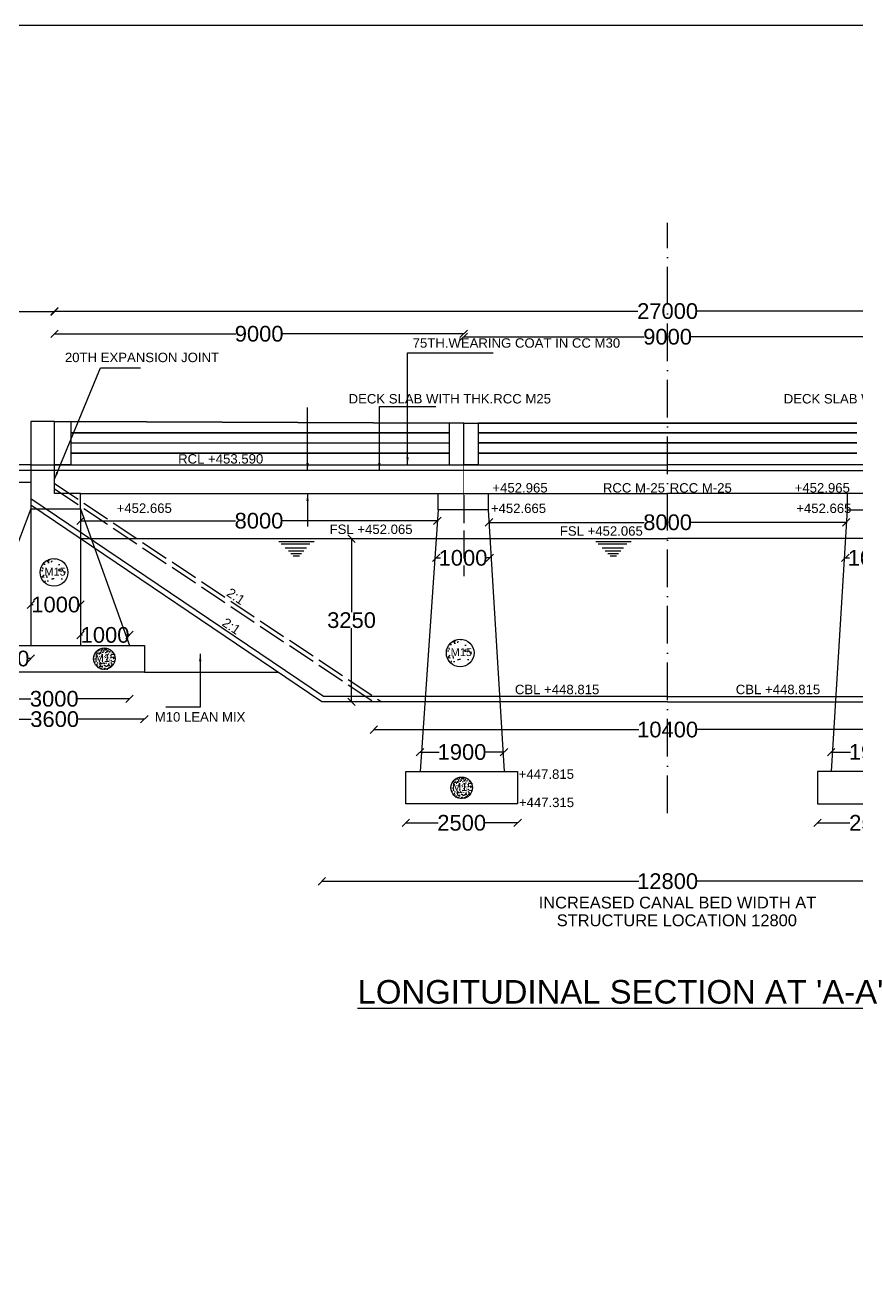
# Model space of a CAD drawing. Header units: millimetres. Extents: x 5124 to 3127140, y 2311 to 45962234.
# Drawn here: x 3088787 to 3099393, y 45946295 to 45962234 of the extents above; entities that cross this region are included whole.
import ezdxf

# ---------------------------------------------------------------- set-up
doc = ezdxf.new("R2010")
doc.units = ezdxf.units.MM
doc.header["$MEASUREMENT"] = 0
doc.linetypes.add('ACAD_ISO02W100', pattern=[15, 12, -3])
doc.linetypes.add('ACAD_ISO10W100', pattern=[18, 12, -3, 0, -3])
for name, color, linetype in [('DIMENSION', 7, 'Continuous'), ('DRAWING', 7, 'Continuous'), ('TEXT', 7, 'Continuous')]:
    doc.layers.add(name, color=color, linetype=linetype)
doc.styles.get("Standard").update_dxf_attribs({"font": 'arial.ttf', "height": 200})
doc.dimstyles.get("Standard").update_dxf_attribs({"dimtxt": 200, "dimasz": 110, "dimexe": 0.18, "dimexo": 0.0625, "dimgap": 0.09, "dimtad": 0, "dimtih": 1, "dimtoh": 1, "dimdec": 0, "dimzin": 0, "dimdsep": 46, "dimtxsty": 'Standard', "dimblk": 'OBLIQUE', "dimcen": 0.09, "dimse1": 1, "dimse2": 1, "dimadec": 0, "dimazin": 0, "dimtfac": 1, "dimtdec": 0, "dimtofl": 0, "dimtmove": 0, "dimatfit": 3, "dimfxl": 1, "dimtolj": 1, "dimtzin": 0, "dimarcsym": 0})

# ---------------------------------------------------------------- blocks, each defined once
blk = doc.blocks.new('_Oblique')
at = {"color": 0, "linetype": 'ByBlock', "lineweight": -2}
blk.add_line((-0.5, -0.5), (0.5, 0.5), dxfattribs=at)
blk = doc.blocks.new('*D23')
at = {"layer": 'Defpoints', "color": 0, "transparency": 16777216}
for p in [(3088201, 45954329), (3088863, 45954329), (3088863, 45954161)]:
    blk.add_point(p, dxfattribs=at)
at = {"layer": 'DIMENSION', "color": 0, "lineweight": -2, "transparency": 16777216}
for p, q in [((3088201, 45954161), (3088243, 45954161)), ((3088863, 45954161), (3088821, 45954161))]:
    blk.add_line(p, q, dxfattribs=at)
at = {"layer": 'DIMENSION', "color": 0, "lineweight": -2, "transparency": 16777216, "xscale": 95, "yscale": 95, "zscale": 95, "rotation": 180}
blk.add_blockref('_Oblique', (3088201, 45954161), dxfattribs=at)
at = {"layer": 'DIMENSION', "color": 0, "lineweight": -2, "transparency": 16777216, "xscale": 95, "yscale": 95, "zscale": 95}
blk.add_blockref('_Oblique', (3088863, 45954161), dxfattribs=at)
at = {"layer": 'DIMENSION', "color": 0, "transparency": 16777216, "insert": (3088532, 45954161), "char_height": 200, "attachment_point": 5}
blk.add_mtext('\\A1;1000', dxfattribs=at)
blk = doc.blocks.new('*D24')
at = {"layer": 'Defpoints', "color": 0, "transparency": 16777216}
for p in [(3088201, 45954329), (3090120, 45954329), (3090120, 45953648)]:
    blk.add_point(p, dxfattribs=at)
at = {"layer": 'DIMENSION', "color": 0, "lineweight": -2, "transparency": 16777216}
for p, q in [((3088201, 45953648), (3088862, 45953648)), ((3090120, 45953648), (3089459, 45953648))]:
    blk.add_line(p, q, dxfattribs=at)
at = {"layer": 'DIMENSION', "color": 0, "lineweight": -2, "transparency": 16777216, "xscale": 95, "yscale": 95, "zscale": 95, "rotation": 180}
blk.add_blockref('_Oblique', (3088201, 45953648), dxfattribs=at)
at = {"layer": 'DIMENSION', "color": 0, "lineweight": -2, "transparency": 16777216, "xscale": 95, "yscale": 95, "zscale": 95}
blk.add_blockref('_Oblique', (3090120, 45953648), dxfattribs=at)
at = {"layer": 'DIMENSION', "color": 0, "transparency": 16777216, "insert": (3089160, 45953648), "char_height": 200, "attachment_point": 5}
blk.add_mtext('\\A1;3000', dxfattribs=at)
blk = doc.blocks.new('*D25')
at = {"layer": 'Defpoints', "color": 0, "transparency": 16777216}
for p in [(3088022, 45953987), (3090309, 45953987), (3090309, 45953389)]:
    blk.add_point(p, dxfattribs=at)
at = {"layer": 'DIMENSION', "color": 0, "lineweight": -2, "transparency": 16777216}
for p, q in [((3088022, 45953389), (3088867, 45953389)), ((3090309, 45953389), (3089464, 45953389))]:
    blk.add_line(p, q, dxfattribs=at)
at = {"layer": 'DIMENSION', "color": 0, "lineweight": -2, "transparency": 16777216, "xscale": 95, "yscale": 95, "zscale": 95, "rotation": 180}
blk.add_blockref('_Oblique', (3088022, 45953389), dxfattribs=at)
at = {"layer": 'DIMENSION', "color": 0, "lineweight": -2, "transparency": 16777216, "xscale": 95, "yscale": 95, "zscale": 95}
blk.add_blockref('_Oblique', (3090309, 45953389), dxfattribs=at)
at = {"layer": 'DIMENSION', "color": 0, "transparency": 16777216, "insert": (3089165, 45953389), "char_height": 200, "attachment_point": 5}
blk.add_mtext('\\A1;3600', dxfattribs=at)
blk = doc.blocks.new('*D26')
at = {"layer": 'Defpoints', "color": 0, "transparency": 16777216}
for p in [(3088863, 45954849), (3089496, 45954849), (3089496, 45954849)]:
    blk.add_point(p, dxfattribs=at)
at = {"layer": 'DIMENSION', "color": 0, "lineweight": -2, "transparency": 16777216}
for p, q in [((3088863, 45954849), (3088890, 45954849)), ((3089496, 45954849), (3089468, 45954849))]:
    blk.add_line(p, q, dxfattribs=at)
at = {"layer": 'DIMENSION', "color": 0, "lineweight": -2, "transparency": 16777216, "xscale": 95, "yscale": 95, "zscale": 95, "rotation": 180}
blk.add_blockref('_Oblique', (3088863, 45954849), dxfattribs=at)
at = {"layer": 'DIMENSION', "color": 0, "lineweight": -2, "transparency": 16777216, "xscale": 95, "yscale": 95, "zscale": 95}
blk.add_blockref('_Oblique', (3089496, 45954849), dxfattribs=at)
at = {"layer": 'DIMENSION', "color": 0, "transparency": 16777216, "insert": (3089179, 45954849), "char_height": 200, "attachment_point": 5}
blk.add_mtext('\\A1;1000', dxfattribs=at)
blk = doc.blocks.new('*D27')
at = {"layer": 'Defpoints', "color": 0, "transparency": 16777216}
for p in [(3090120, 45954462), (3089496, 45954329), (3090120, 45954329)]:
    blk.add_point(p, dxfattribs=at)
at = {"layer": 'DIMENSION', "color": 0, "lineweight": -2, "transparency": 16777216}
for p, q in [((3089496, 45954462), (3089519, 45954462)), ((3090120, 45954462), (3090097, 45954462))]:
    blk.add_line(p, q, dxfattribs=at)
at = {"layer": 'DIMENSION', "color": 0, "lineweight": -2, "transparency": 16777216, "xscale": 95, "yscale": 95, "zscale": 95, "rotation": 180}
blk.add_blockref('_Oblique', (3089496, 45954462), dxfattribs=at)
at = {"layer": 'DIMENSION', "color": 0, "lineweight": -2, "transparency": 16777216, "xscale": 95, "yscale": 95, "zscale": 95}
blk.add_blockref('_Oblique', (3090120, 45954462), dxfattribs=at)
at = {"layer": 'DIMENSION', "color": 0, "transparency": 16777216, "insert": (3089808, 45954462), "char_height": 200, "attachment_point": 5}
blk.add_mtext('\\A1;1000', dxfattribs=at)
blk = doc.blocks.new('*D28')
at = {"layer": 'Defpoints', "color": 0, "transparency": 16777216}
for p in [(3089496, 45955884), (3094044, 45955917), (3094044, 45955917)]:
    blk.add_point(p, dxfattribs=at)
at = {"layer": 'DIMENSION', "color": 0, "lineweight": -2, "transparency": 16777216}
for p, q in [((3089496, 45955917), (3091471, 45955917)), ((3094044, 45955917), (3092069, 45955917))]:
    blk.add_line(p, q, dxfattribs=at)
at = {"layer": 'DIMENSION', "color": 0, "lineweight": -2, "transparency": 16777216, "xscale": 95, "yscale": 95, "zscale": 95, "rotation": 180}
blk.add_blockref('_Oblique', (3089496, 45955917), dxfattribs=at)
at = {"layer": 'DIMENSION', "color": 0, "lineweight": -2, "transparency": 16777216, "xscale": 95, "yscale": 95, "zscale": 95}
blk.add_blockref('_Oblique', (3094044, 45955917), dxfattribs=at)
at = {"layer": 'DIMENSION', "color": 0, "transparency": 16777216, "insert": (3091770, 45955917), "char_height": 200, "attachment_point": 5}
blk.add_mtext('\\A1;8000', dxfattribs=at)
blk = doc.blocks.new('*D29')
at = {"layer": 'Defpoints', "color": 0, "transparency": 16777216}
for p in [(3092950, 45955690), (3092950, 45953610), (3092950, 45953610)]:
    blk.add_point(p, dxfattribs=at)
at = {"layer": 'DIMENSION', "color": 0, "lineweight": -2, "transparency": 16777216}
for p, q in [((3092950, 45955690), (3092950, 45954752)), ((3092950, 45953610), (3092950, 45954547))]:
    blk.add_line(p, q, dxfattribs=at)
at = {"layer": 'DIMENSION', "color": 0, "lineweight": -2, "transparency": 16777216, "xscale": 95, "yscale": 95, "zscale": 95}
for p, rotation in [((3092950, 45955690), 90), ((3092950, 45953610), 270)]:
    blk.add_blockref('_Oblique', p, dxfattribs=dict(at, rotation=rotation))
at = {"layer": 'DIMENSION', "color": 0, "transparency": 16777216, "insert": (3092950, 45954650), "char_height": 200, "attachment_point": 5}
blk.add_mtext('\\A1;3250', dxfattribs=at)
blk = doc.blocks.new('*D30')
at = {"layer": 'Defpoints', "color": 0, "transparency": 16777216}
for p in [(3094894, 45952970), (3093823, 45952721), (3094894, 45952721)]:
    blk.add_point(p, dxfattribs=at)
at = {"layer": 'DIMENSION', "color": 0, "lineweight": -2, "transparency": 16777216}
for p, q in [((3093823, 45952970), (3094069, 45952970)), ((3094894, 45952970), (3094647, 45952970))]:
    blk.add_line(p, q, dxfattribs=at)
at = {"layer": 'DIMENSION', "color": 0, "lineweight": -2, "transparency": 16777216, "xscale": 95, "yscale": 95, "zscale": 95, "rotation": 180}
blk.add_blockref('_Oblique', (3093823, 45952970), dxfattribs=at)
at = {"layer": 'DIMENSION', "color": 0, "lineweight": -2, "transparency": 16777216, "xscale": 95, "yscale": 95, "zscale": 95}
blk.add_blockref('_Oblique', (3094894, 45952970), dxfattribs=at)
at = {"layer": 'DIMENSION', "color": 0, "transparency": 16777216, "insert": (3094358, 45952970), "char_height": 200, "attachment_point": 5}
blk.add_mtext('\\A1;1900', dxfattribs=at)
blk = doc.blocks.new('*D31')
at = {"layer": 'Defpoints', "color": 0, "transparency": 16777216}
for p in [(3093642, 45952310), (3095067, 45952310), (3095067, 45952068)]:
    blk.add_point(p, dxfattribs=at)
at = {"layer": 'DIMENSION', "color": 0, "lineweight": -2, "transparency": 16777216}
for p, q in [((3093642, 45952068), (3094054, 45952068)), ((3095067, 45952068), (3094654, 45952068))]:
    blk.add_line(p, q, dxfattribs=at)
at = {"layer": 'DIMENSION', "color": 0, "lineweight": -2, "transparency": 16777216, "xscale": 95, "yscale": 95, "zscale": 95, "rotation": 180}
blk.add_blockref('_Oblique', (3093642, 45952068), dxfattribs=at)
at = {"layer": 'DIMENSION', "color": 0, "lineweight": -2, "transparency": 16777216, "xscale": 95, "yscale": 95, "zscale": 95}
blk.add_blockref('_Oblique', (3095067, 45952068), dxfattribs=at)
at = {"layer": 'DIMENSION', "color": 0, "transparency": 16777216, "insert": (3094354, 45952068), "char_height": 200, "attachment_point": 5}
blk.add_mtext('\\A1;2500', dxfattribs=at)
blk = doc.blocks.new('*D32')
at = {"layer": 'Defpoints', "color": 0, "transparency": 16777216}
for p in [(3094028, 45955690), (3094714, 45955690), (3094714, 45955444)]:
    blk.add_point(p, dxfattribs=at)
at = {"layer": 'DIMENSION', "color": 0, "lineweight": -2, "transparency": 16777216}
for p, q in [((3094028, 45955444), (3094082, 45955444)), ((3094714, 45955444), (3094660, 45955444))]:
    blk.add_line(p, q, dxfattribs=at)
at = {"layer": 'DIMENSION', "color": 0, "lineweight": -2, "transparency": 16777216, "xscale": 95, "yscale": 95, "zscale": 95, "rotation": 180}
blk.add_blockref('_Oblique', (3094028, 45955444), dxfattribs=at)
at = {"layer": 'DIMENSION', "color": 0, "lineweight": -2, "transparency": 16777216, "xscale": 95, "yscale": 95, "zscale": 95}
blk.add_blockref('_Oblique', (3094714, 45955444), dxfattribs=at)
at = {"layer": 'DIMENSION', "color": 0, "transparency": 16777216, "insert": (3094371, 45955444), "char_height": 200, "attachment_point": 5}
blk.add_mtext('\\A1;1000', dxfattribs=at)
blk = doc.blocks.new('*D40')
at = {"layer": 'Defpoints', "color": 0, "transparency": 16777216}
for p in [(3099064, 45952970), (3099064, 45952721), (3100135, 45952721)]:
    blk.add_point(p, dxfattribs=at)
at = {"layer": 'DIMENSION', "color": 0, "lineweight": -2, "transparency": 16777216}
for p, q in [((3099064, 45952970), (3099311, 45952970)), ((3100135, 45952970), (3099889, 45952970))]:
    blk.add_line(p, q, dxfattribs=at)
at = {"layer": 'DIMENSION', "color": 0, "lineweight": -2, "transparency": 16777216, "xscale": 95, "yscale": 95, "zscale": 95, "rotation": 180}
blk.add_blockref('_Oblique', (3099064, 45952970), dxfattribs=at)
at = {"layer": 'DIMENSION', "color": 0, "lineweight": -2, "transparency": 16777216, "xscale": 95, "yscale": 95, "zscale": 95}
blk.add_blockref('_Oblique', (3100135, 45952970), dxfattribs=at)
at = {"layer": 'DIMENSION', "color": 0, "transparency": 16777216, "insert": (3099600, 45952970), "char_height": 200, "attachment_point": 5}
blk.add_mtext('\\A1;1900', dxfattribs=at)
blk = doc.blocks.new('*D41')
at = {"layer": 'Defpoints', "color": 0, "transparency": 16777216}
for p in [(3098891, 45952310), (3100317, 45952310), (3098891, 45952068)]:
    blk.add_point(p, dxfattribs=at)
at = {"layer": 'DIMENSION', "color": 0, "lineweight": -2, "transparency": 16777216}
for p, q in [((3098891, 45952068), (3099304, 45952068)), ((3100317, 45952068), (3099904, 45952068))]:
    blk.add_line(p, q, dxfattribs=at)
at = {"layer": 'DIMENSION', "color": 0, "lineweight": -2, "transparency": 16777216, "xscale": 95, "yscale": 95, "zscale": 95, "rotation": 180}
blk.add_blockref('_Oblique', (3098891, 45952068), dxfattribs=at)
at = {"layer": 'DIMENSION', "color": 0, "lineweight": -2, "transparency": 16777216, "xscale": 95, "yscale": 95, "zscale": 95}
blk.add_blockref('_Oblique', (3100317, 45952068), dxfattribs=at)
at = {"layer": 'DIMENSION', "color": 0, "transparency": 16777216, "insert": (3099604, 45952068), "char_height": 200, "attachment_point": 5}
blk.add_mtext('\\A1;2500', dxfattribs=at)
blk = doc.blocks.new('*D42')
at = {"layer": 'Defpoints', "color": 0, "transparency": 16777216}
for p in [(3099244, 45955690), (3099930, 45955690), (3099244, 45955444)]:
    blk.add_point(p, dxfattribs=at)
at = {"layer": 'DIMENSION', "color": 0, "lineweight": -2, "transparency": 16777216}
for p, q in [((3099244, 45955444), (3099298, 45955444)), ((3099930, 45955444), (3099876, 45955444))]:
    blk.add_line(p, q, dxfattribs=at)
at = {"layer": 'DIMENSION', "color": 0, "lineweight": -2, "transparency": 16777216, "xscale": 95, "yscale": 95, "zscale": 95, "rotation": 180}
blk.add_blockref('_Oblique', (3099244, 45955444), dxfattribs=at)
at = {"layer": 'DIMENSION', "color": 0, "lineweight": -2, "transparency": 16777216, "xscale": 95, "yscale": 95, "zscale": 95}
blk.add_blockref('_Oblique', (3099930, 45955444), dxfattribs=at)
at = {"layer": 'DIMENSION', "color": 0, "transparency": 16777216, "insert": (3099587, 45955444), "char_height": 200, "attachment_point": 5}
blk.add_mtext('\\A1;1000', dxfattribs=at)
blk = doc.blocks.new('*D43')
at = {"layer": 'Defpoints', "color": 0, "transparency": 16777216}
for p in [(3094702, 45955887), (3099256, 45955897), (3099256, 45955883)]:
    blk.add_point(p, dxfattribs=at)
at = {"layer": 'DIMENSION', "color": 0, "lineweight": -2, "transparency": 16777216}
for p, q in [((3094702, 45955897), (3096681, 45955897)), ((3099256, 45955897), (3097278, 45955897))]:
    blk.add_line(p, q, dxfattribs=at)
at = {"layer": 'DIMENSION', "color": 0, "lineweight": -2, "transparency": 16777216, "xscale": 95, "yscale": 95, "zscale": 95, "rotation": 180}
blk.add_blockref('_Oblique', (3094702, 45955897), dxfattribs=at)
at = {"layer": 'DIMENSION', "color": 0, "lineweight": -2, "transparency": 16777216, "xscale": 95, "yscale": 95, "zscale": 95}
blk.add_blockref('_Oblique', (3099256, 45955897), dxfattribs=at)
at = {"layer": 'DIMENSION', "color": 0, "transparency": 16777216, "insert": (3096979, 45955897), "char_height": 200, "attachment_point": 5}
blk.add_mtext('\\A1;8000', dxfattribs=at)
blk = doc.blocks.new('*D44')
at = {"layer": 'Defpoints', "color": 0, "transparency": 16777216}
for p in [(3093235, 45953610), (3100723, 45953610), (3100723, 45953256)]:
    blk.add_point(p, dxfattribs=at)
at = {"layer": 'DIMENSION', "color": 0, "lineweight": -2, "transparency": 16777216}
for p, q in [((3093235, 45953256), (3096612, 45953256)), ((3100723, 45953256), (3097346, 45953256))]:
    blk.add_line(p, q, dxfattribs=at)
at = {"layer": 'DIMENSION', "color": 0, "lineweight": -2, "transparency": 16777216, "xscale": 95, "yscale": 95, "zscale": 95, "rotation": 180}
blk.add_blockref('_Oblique', (3093235, 45953256), dxfattribs=at)
at = {"layer": 'DIMENSION', "color": 0, "lineweight": -2, "transparency": 16777216, "xscale": 95, "yscale": 95, "zscale": 95}
blk.add_blockref('_Oblique', (3100723, 45953256), dxfattribs=at)
at = {"layer": 'DIMENSION', "color": 0, "transparency": 16777216, "insert": (3096979, 45953256), "char_height": 200, "attachment_point": 5}
blk.add_mtext('\\A1;10400', dxfattribs=at)
blk = doc.blocks.new('*D45')
at = {"layer": 'Defpoints', "color": 0, "transparency": 16777216}
for p in [(3092570, 45953610), (3101388, 45953610), (3101388, 45951324)]:
    blk.add_point(p, dxfattribs=at)
at = {"layer": 'DIMENSION', "color": 0, "lineweight": -2, "transparency": 16777216}
for p, q in [((3092570, 45951324), (3096612, 45951324)), ((3101388, 45951324), (3097346, 45951324))]:
    blk.add_line(p, q, dxfattribs=at)
at = {"layer": 'DIMENSION', "color": 0, "lineweight": -2, "transparency": 16777216, "xscale": 95, "yscale": 95, "zscale": 95, "rotation": 180}
blk.add_blockref('_Oblique', (3092570, 45951324), dxfattribs=at)
at = {"layer": 'DIMENSION', "color": 0, "lineweight": -2, "transparency": 16777216, "xscale": 95, "yscale": 95, "zscale": 95}
blk.add_blockref('_Oblique', (3101388, 45951324), dxfattribs=at)
at = {"layer": 'DIMENSION', "color": 0, "transparency": 16777216, "insert": (3096979, 45951324), "char_height": 200, "attachment_point": 5}
blk.add_mtext('\\A1;12800', dxfattribs=at)
blk = doc.blocks.new('*D99')
at = {"layer": 'Defpoints', "color": 0, "transparency": 16777216}
for p in [(3089163, 45958581), (3089163, 45957182), (3086949, 45956632)]:
    blk.add_point(p, dxfattribs=at)
at = {"layer": 'DIMENSION', "color": 0, "lineweight": -2, "transparency": 16777216}
for p, q in [((3086949, 45958581), (3087758, 45958581)), ((3089163, 45958581), (3088355, 45958581))]:
    blk.add_line(p, q, dxfattribs=at)
at = {"layer": 'DIMENSION', "color": 0, "lineweight": -2, "transparency": 16777216, "xscale": 95, "yscale": 95, "zscale": 95, "rotation": 180}
blk.add_blockref('_Oblique', (3086949, 45958581), dxfattribs=at)
at = {"layer": 'DIMENSION', "color": 0, "lineweight": -2, "transparency": 16777216, "xscale": 95, "yscale": 95, "zscale": 95}
blk.add_blockref('_Oblique', (3089163, 45958581), dxfattribs=at)
at = {"layer": 'DIMENSION', "color": 0, "transparency": 16777216, "insert": (3088056, 45958581), "char_height": 200, "attachment_point": 5}
blk.add_mtext('\\A1;3500', dxfattribs=at)
blk = doc.blocks.new('*D100')
at = {"layer": 'Defpoints', "color": 0, "transparency": 16777216}
for p in [(3094380, 45958299), (3089163, 45957182), (3094380, 45957161)]:
    blk.add_point(p, dxfattribs=at)
at = {"layer": 'DIMENSION', "color": 0, "lineweight": -2, "transparency": 16777216}
for p, q in [((3089163, 45958299), (3091473, 45958299)), ((3094380, 45958299), (3092070, 45958299))]:
    blk.add_line(p, q, dxfattribs=at)
at = {"layer": 'DIMENSION', "color": 0, "lineweight": -2, "transparency": 16777216, "xscale": 95, "yscale": 95, "zscale": 95, "rotation": 180}
blk.add_blockref('_Oblique', (3089163, 45958299), dxfattribs=at)
at = {"layer": 'DIMENSION', "color": 0, "lineweight": -2, "transparency": 16777216, "xscale": 95, "yscale": 95, "zscale": 95}
blk.add_blockref('_Oblique', (3094380, 45958299), dxfattribs=at)
at = {"layer": 'DIMENSION', "color": 0, "transparency": 16777216, "insert": (3091772, 45958299), "char_height": 200, "attachment_point": 5}
blk.add_mtext('\\A1;9000', dxfattribs=at)
blk = doc.blocks.new('*D101')
at = {"layer": 'Defpoints', "color": 0, "transparency": 16777216}
for p in [(3089163, 45958581), (3104795, 45958588), (3104795, 45957182)]:
    blk.add_point(p, dxfattribs=at)
at = {"layer": 'DIMENSION', "color": 0, "lineweight": -2, "transparency": 16777216}
for p, q in [((3089163, 45958588), (3096601, 45958588)), ((3104795, 45958588), (3097357, 45958588))]:
    blk.add_line(p, q, dxfattribs=at)
at = {"layer": 'DIMENSION', "color": 0, "lineweight": -2, "transparency": 16777216, "xscale": 95, "yscale": 95, "zscale": 95, "rotation": 180}
blk.add_blockref('_Oblique', (3089163, 45958588), dxfattribs=at)
at = {"layer": 'DIMENSION', "color": 0, "lineweight": -2, "transparency": 16777216, "xscale": 95, "yscale": 95, "zscale": 95}
blk.add_blockref('_Oblique', (3104795, 45958588), dxfattribs=at)
at = {"layer": 'DIMENSION', "color": 0, "transparency": 16777216, "insert": (3096979, 45958588), "char_height": 200, "attachment_point": 5}
blk.add_mtext('\\A1;27000', dxfattribs=at)
blk = doc.blocks.new('*D102')
at = {"layer": 'Defpoints', "color": 0, "transparency": 16777216}
for p in [(3094380, 45958299), (3099578, 45958261), (3099578, 45957161)]:
    blk.add_point(p, dxfattribs=at)
at = {"layer": 'DIMENSION', "color": 0, "lineweight": -2, "transparency": 16777216}
for p, q in [((3094380, 45958261), (3096681, 45958261)), ((3099578, 45958261), (3097278, 45958261))]:
    blk.add_line(p, q, dxfattribs=at)
at = {"layer": 'DIMENSION', "color": 0, "lineweight": -2, "transparency": 16777216, "xscale": 95, "yscale": 95, "zscale": 95, "rotation": 180}
blk.add_blockref('_Oblique', (3094380, 45958261), dxfattribs=at)
at = {"layer": 'DIMENSION', "color": 0, "lineweight": -2, "transparency": 16777216, "xscale": 95, "yscale": 95, "zscale": 95}
blk.add_blockref('_Oblique', (3099578, 45958261), dxfattribs=at)
at = {"layer": 'DIMENSION', "color": 0, "transparency": 16777216, "insert": (3096979, 45958261), "char_height": 200, "attachment_point": 5}
blk.add_mtext('\\A1;9000', dxfattribs=at)

msp = doc.modelspace()

# ---------------------------------------------------------------- hatches: boundary and pattern name
at = {"layer": 'DRAWING'}
h = msp.add_hatch(dxfattribs=at)
h.set_pattern_fill('AR-CONC', color=256, scale=35, style=0)
h.set_pattern_definition([(50, (1457.87, -57.44), (251.0410639, -21.9632472), [26.25, -288.75]), (355, (1457.87, -57.44), (-48.5629668, 263.2672468), [21, -231]), (100.4514, (1478.8, -59.27), (202.4782836, 241.3038397), [22.3090665, -245.3997392]), (46.1842, (1457.87, 12.56), (373.534367, -57.931655), [39.375, -433.125]), (96.6356, (1489, 7.74), (327.131947, 340.9412548), [33.4636008, -368.09955]), (351.1842, (1457.87, 12.56), (327.1316808, 340.9415103), [31.5, -346.5]), (21, (1492.87, -4.94), (208.9174682, -140.9166117), [26.25, -288.75]), (326, (1492.87, -4.94), (85.1603662, 253.8025158), [21, -231]), (71.4514, (1510.28, -16.68), (294.07792, 112.8856738), [22.3090665, -245.3997392]), (37.5, (1457.87, -57.44), (4.25594936, 116.51284884), [0, -228.2, 0, -234.5, 0, -231.875]), (7.5, (1457.87, -57.44), (92.0743381, 138.04409916), [0, -133.7, 0, -222.95, 0, -88.375]), (327.5, (1379.82, -57.44), (186.83785266, -7.8942051), [0, -87.5, 0, -273, 0, -362.25]), (317.5, (1344.82, -57.44), (204.11515927, 35.0367438), [0, -113.75, 0, -181.3, 0, -257.25])])
h.paths.add_polyline_path([(3088980, 45955259, 1), (3089332.6, 45955259, 1)])
h.paths.add_polyline_path([(3089009.8, 45955344), (3089315.6, 45955344), (3089315.6, 45955191.8), (3089009.8, 45955191.8)], flags=24)
h = msp.add_hatch(dxfattribs=at)
h.set_pattern_fill('AR-CONC', color=256, scale=10, style=0)
h.set_pattern_definition([(50, (2331.33, -6.76), (71.72601826, -6.2752135), [7.5, -82.5]), (355, (2331.33, -6.76), (-13.87513336, 75.21921337), [6, -66]), (100.4514, (2337.304, -7.28), (57.85093817, 68.94395421), [6.374019, -70.1142112]), (46.1842, (2331.33, 13.24), (106.72410486, -16.55190143), [11.25, -123.75]), (96.6356, (2340.22, 11.86), (93.46627055, 97.4117871), [9.5610288, -105.1713]), (351.1842, (2331.33, 13.24), (93.46619451, 97.4118601), [9, -99]), (21, (2341.33, 8.24), (59.69070521, -40.26188907), [7.5, -82.5]), (326, (2341.33, 8.24), (24.33153319, 72.5150045), [6, -66]), (71.4514, (2346.3, 4.886), (84.02226286, 32.25304967), [6.374019, -70.1142112]), (37.5, (2331.327, -6.76), (1.215985532, 33.289385383), [0, -65.2, 0, -67, 0, -66.25]), (7.5, (2331.327, -6.76), (26.306953744, 39.441171188), [0, -38.2, 0, -63.7, 0, -25.25]), (327.5, (2309.027, -6.76), (53.382243617, -2.255487173), [0, -25, 0, -78, 0, -103.5]), (317.5, (2299.027, -6.76), (58.318616934, 10.010498233), [0, -32.5, 0, -51.8, 0, -73.5])])
h.paths.add_polyline_path([(3089661.8, 45954159.6, 1.000001), (3089935.7, 45954159.6, 1)])
h.paths.add_polyline_path([(3089652.3, 45954244.5), (3089958.1, 45954244.5), (3089958.1, 45954092.4), (3089652.3, 45954092.4)], flags=9)
h = msp.add_hatch(dxfattribs=at)
h.set_pattern_fill('AR-CONC', color=256, scale=35, style=0)
h.set_pattern_definition([(50, (6636.67, -1083.32), (251.0410639, -21.9632472), [26.25, -288.75]), (355, (6636.67, -1083.32), (-48.5629668, 263.2672468), [21, -231]), (100.4514, (6657.6, -1085.15), (202.4782836, 241.3038397), [22.3090665, -245.3997392]), (46.1842, (6636.67, -1013.32), (373.534367, -57.931655), [39.375, -433.125]), (96.6356, (6667.8, -1018.15), (327.131947, 340.9412548), [33.4636008, -368.09955]), (351.1842, (6636.67, -1013.32), (327.1316808, 340.9415103), [31.5, -346.5]), (21, (6671.67, -1030.82), (208.9174682, -140.9166117), [26.25, -288.75]), (326, (6671.67, -1030.82), (85.1603662, 253.8025158), [21, -231]), (71.4514, (6689.08, -1042.57), (294.07792, 112.8856738), [22.3090665, -245.3997392]), (37.5, (6636.67, -1083.32), (4.25594936, 116.51284884), [0, -228.2, 0, -234.5, 0, -231.875]), (7.5, (6636.67, -1083.32), (92.0743381, 138.04409916), [0, -133.7, 0, -222.95, 0, -88.375]), (327.5, (6558.62, -1083.32), (186.83785266, -7.8942051), [0, -87.5, 0, -273, 0, -362.25]), (317.5, (6523.62, -1083.32), (204.11515927, 35.0367438), [0, -113.75, 0, -181.3, 0, -257.25])])
h.paths.add_polyline_path([(3094158.8, 45954233.1, 1), (3094511.4, 45954233.1, 1)])
h.paths.add_polyline_path([(3094188.6, 45954318.1), (3094494.4, 45954318.1), (3094494.4, 45954166), (3094188.6, 45954166)], flags=24)
h = msp.add_hatch(dxfattribs=at)
h.set_pattern_fill('AR-CONC', color=256, scale=10, style=0)
h.set_pattern_definition([(50, (6886.3, -1650.93), (71.72601826, -6.2752135), [7.5, -82.5]), (355, (6886.3, -1650.93), (-13.87513336, 75.21921337), [6, -66]), (100.4514, (6892.275, -1651.45), (57.85093817, 68.94395421), [6.374019, -70.1142112]), (46.1842, (6886.3, -1630.93), (106.72410486, -16.55190143), [11.25, -123.75]), (96.6356, (6895.19, -1632.31), (93.46627055, 97.4117871), [9.5610288, -105.1713]), (351.1842, (6886.3, -1630.93), (93.46619451, 97.4118601), [9, -99]), (21, (6896.3, -1635.93), (59.69070521, -40.26188907), [7.5, -82.5]), (326, (6896.3, -1635.93), (24.33153319, 72.5150045), [6, -66]), (71.4514, (6901.27, -1639.28), (84.02226286, 32.25304967), [6.374019, -70.1142112]), (37.5, (6886.298, -1650.928), (1.215985532, 33.289385383), [0, -65.2, 0, -67, 0, -66.25]), (7.5, (6886.298, -1650.928), (26.306953744, 39.441171188), [0, -38.2, 0, -63.7, 0, -25.25]), (327.5, (6863.998, -1650.928), (53.382243617, -2.255487173), [0, -25, 0, -78, 0, -103.5]), (317.5, (6854, -1650.928), (58.318616934, 10.010498233), [0, -32.5, 0, -51.8, 0, -73.5])])
h.paths.add_polyline_path([(3094216.8, 45952515.4, 1.000001), (3094490.7, 45952515.4, 1)])
h.paths.add_polyline_path([(3094207.2, 45952600.3), (3094513, 45952600.3), (3094513, 45952448.2), (3094207.2, 45952448.2)], flags=9)

# ---------------------------------------------------------------- linework, layer by layer
for points in [[(3078112, 45962233.9), (3127131.6, 45962233.9), (3127131.6, 45928892.7), (3078112, 45928892.7)], [(3089163.4, 45957181.6), (3089372.9, 45957181.6), (3089372.9, 45956631.6), (3089163.4, 45956631.6)], [(3089372.9, 45957181.6), (3094194.9, 45957160.6), (3094194.9, 45957160.6), (3089372.9, 45957181.6)], [(3094380.3, 45957160.6), (3094196, 45957160.6), (3094196, 45956631.6), (3094380.3, 45956631.6)], [(3094380.3, 45957160.6), (3094564.5, 45957160.6), (3094564.5, 45956631.6), (3094380.3, 45956631.6)], [(3096979.2, 45957160.6), (3094565.6, 45957160.6), (3094565.6, 45957160.6), (3096979.2, 45957160.6)], [(3096979.2, 45957160.6), (3099392.7, 45957160.6), (3099392.7, 45957160.6), (3096979.2, 45957160.6)], [(3089372.9, 45957035.8), (3094194.9, 45957035.8), (3094194.9, 45957035.8), (3089372.9, 45957035.8)], [(3096979.2, 45957035.8), (3094565.6, 45957035.8), (3094565.6, 45957035.8), (3096979.2, 45957035.8)], [(3096979.2, 45957035.8), (3099392.7, 45957035.8), (3099392.7, 45957035.8), (3096979.2, 45957035.8)], [(3089372.9, 45956906.6), (3094194.9, 45956909.1), (3094194.9, 45956909.1), (3089372.9, 45956906.6)], [(3096979.2, 45956909.1), (3094565.6, 45956909.1), (3094565.6, 45956909.1), (3096979.2, 45956909.1)], [(3096979.2, 45956909.1), (3099392.7, 45956909.1), (3099392.7, 45956909.1), (3096979.2, 45956909.1)], [(3089372.9, 45956780.1), (3094194.9, 45956780.1), (3094194.9, 45956780.1), (3089372.9, 45956780.1)], [(3096979.2, 45956780.1), (3094565.6, 45956780.1), (3094565.6, 45956780.1), (3096979.2, 45956780.1)], [(3096979.2, 45956780.1), (3099392.7, 45956780.1), (3099392.7, 45956780.1), (3096979.2, 45956780.1)], [(3094054, 45956265.5), (3094691.7, 45956265.5), (3094691.7, 45956058.6), (3094054, 45956058.6)], [(3099904.3, 45956265.5), (3099266.6, 45956265.5), (3099266.6, 45956058.6), (3099904.3, 45956058.6)], [(3093641.6, 45952721.3), (3095067, 45952721.3), (3095067, 45952310.2), (3093641.6, 45952310.2)], [(3100316.8, 45952721.3), (3098891.3, 45952721.3), (3098891.3, 45952310.2), (3100316.8, 45952310.2)]]:
    msp.add_lwpolyline(points, close=True, dxfattribs=at)
at = {"layer": 'DRAWING', "linetype": 'ACAD_ISO10W100', "ltscale": 40}
msp.add_lwpolyline([(3096979.2, 45952191.6), (3096979.2, 45959713.5)], dxfattribs=at)
at = {"layer": 'DRAWING'}
for points in [[(3088862.6, 45956631.6), (3088862.6, 45956071.4), (3089495.8, 45956071.4), (3089495.8, 45956265.5), (3089163.4, 45956265.5), (3089163.4, 45956631.6), (3089163.4, 45957181.6), (3088862.6, 45957181.6), (3088862.6, 45956631.6)], [(3088862.6, 45956631.6), (3086949.1, 45956631.6), (3086949.1, 45956557.5)], [(3096979.2, 45956557.5), (3086949.1, 45956557.5)], [(3088862.6, 45956631.6), (3096979.2, 45956631.6)], [(3105095.7, 45956631.6), (3096979.2, 45956631.6)], [(3096979.2, 45956557.5), (3107009.2, 45956557.5)], [(3088862.6, 45956404.5), (3086949.1, 45956404.5)], [(3096979.2, 45953676.2), (3092590.6, 45953676.2), (3088862.6, 45956198.2)], [(3089495.8, 45956265.5), (3096982.9, 45956265.5)], [(3104462.5, 45956265.5), (3096975.4, 45956265.5)], [(3096979.2, 45953676.2), (3101367.8, 45953676.2), (3105095.7, 45956198.2)], [(3088862.6, 45956071.4), (3088200.8, 45954328.8)], [(3096979.2, 45953609.7), (3092570.2, 45953609.7), (3088862.6, 45956117.9)], [(3088862.6, 45956071.4), (3088862.6, 45954328.8)], [(3089495.8, 45956071.4), (3089495.8, 45954328.8)], [(3089495.8, 45956071.4), (3090119.9, 45954328.8)], [(3094054, 45956058.6), (3093823, 45952721.3)], [(3094691.7, 45956058.6), (3094893.9, 45952721.3)], [(3096979.2, 45953609.7), (3101388.1, 45953609.7), (3105095.7, 45956117.9)], [(3099266.6, 45956058.6), (3099064.4, 45952721.3)], [(3089495.8, 45955689.5), (3096979.2, 45955689.5)], [(3104462.5, 45955689.5), (3096979.2, 45955689.5)], [(3092022.4, 45955653.8), (3092474.2, 45955653.8)], [(3092053.8, 45955622.8), (3092418.3, 45955622.8)], [(3092105.1, 45955572.5), (3092374.9, 45955572.5)], [(3092144.4, 45955533.8), (3092341.5, 45955533.8)], [(3096062.1, 45955653.8), (3096514, 45955653.8)], [(3096093.6, 45955622.8), (3096458.1, 45955622.8)], [(3096144.9, 45955572.5), (3096414.7, 45955572.5)], [(3096184.2, 45955533.8), (3096381.3, 45955533.8)], [(3092178.1, 45955500.7), (3092313, 45955500.7)], [(3092207.8, 45955471.5), (3092287.7, 45955471.5)], [(3096217.8, 45955500.7), (3096352.8, 45955500.7)], [(3096247.6, 45955471.5), (3096327.5, 45955471.5)], [(3088022, 45954328.8), (3090308.8, 45954328.8), (3090308.8, 45953986.6), (3088022, 45953986.6), (3088022, 45954328.8), (3086738.1, 45954328.8), (3086738.1, 45953992.6), (3088022, 45953986.6)], [(3090308.8, 45953986.6), (3092010.6, 45953988.3)]]:
    msp.add_lwpolyline(points, dxfattribs=at)
at = {"layer": 'DRAWING', "const_width": 10}
msp.add_lwpolyline([(3094380.3, 45956245.5), (3094380.3, 45957160.6)], dxfattribs=at)
at = {"layer": 'DRAWING', "linetype": 'ACAD_ISO02W100', "ltscale": 30}
for points in [[(3089163.4, 45956390.6), (3093337.9, 45953609.7)], [(3089163.4, 45956322.4), (3093235.5, 45953609.7)], [(3094380.3, 45956245.5), (3094380.3, 45955213.4)]]:
    msp.add_lwpolyline(points, dxfattribs=at)
at = {"layer": 'DRAWING'}
for centre, radius in [((3089156.3, 45955259), 176.3), ((3089798.8, 45954159.6), 137), ((3094335.1, 45954233.1), 176.3), ((3094353.8, 45952515.4), 137)]:
    msp.add_circle(centre, radius, dxfattribs=at)

# ---------------------------------------------------------------- texts
at = {"layer": 'DRAWING', "char_height": 100, "width": 483.458, "attachment_point": 1}
for insert in [(3089034.8, 45955319), (3094213.6, 45954293.1), (3089677.3, 45954219.5), (3094232.2, 45952575.3)]:
    msp.add_mtext('M15', dxfattribs=dict(at, insert=insert))
at = {"layer": 'TEXT'}
for s, height, p in [('75TH.WEARING COAT IN CC M30', 120, (3093729.1, 45958122.5)), ('20TH EXPANSION JOINT ', 120, (3089296.1, 45957938.6)), ('DECK SLAB WITH THK.RCC M25', 120, (3092912.5, 45957411.8)), ('DECK SLAB WITH THK.RCC M25', 120, (3098459.4, 45957411.8)), ('RCL +453.590', 120, (3090739.1, 45956645.9)), (' +452.965', 120, (3094699.4, 45956276.8)), ('RCC M-25', 120, (3096154, 45956276.3)), ('RCC M-25', 120, (3097006.1, 45956276.3)), (' +452.965', 120, (3098552.4, 45956276.8)), (' +452.665', 120, (3089909, 45956017.8)), (' +452.665', 120, (3094679.5, 45956016.1)), (' +452.665', 120, (3098572.3, 45956016.1)), ('FSL +452.065', 120, (3092670.3, 45955749)), ('FSL +452.065', 120, (3095605.2, 45955727.2)), ('CBL +448.815', 120, (3095032.3, 45953707.8)), ('CBL +448.815', 120, (3097847.8, 45953707.8)), ('M10 LEAN MIX', 120, (3090441.6, 45953358.8)), ('+447.815', 120, (3095082.1, 45952629.1)), ('+447.315', 120, (3095083.2, 45952268.9)), ('INCREASED CANAL BED WIDTH AT ', 150, (3095335.2, 45950977.7)), ('STRUCTURE LOCATION 12800', 150, (3095565.6, 45950751.5)), ("%%ULONGITUDINAL SECTION AT 'A-A'", 300, (3093027.2, 45949765.8))]:
    msp.add_text(s, height=height, dxfattribs=at).set_placement(p)
for p in [(3091345.6, 45954969.5), (3091288.1, 45954589.5)]:
    msp.add_text('2:1', height=120, rotation=326.23687, dxfattribs=at).set_placement(p)

# ---------------------------------------------------------------- dimensions: what is measured, and where the dimension line sits
at = {"layer": 'DIMENSION'}
for base, p1, p2, text, picture, middle in [((3104795, 45958587.9), (3089163.4, 45958580.8), (3104795, 45957181.6), '27000', '*D101', (3096979.2, 45958587.9)), ((3089163.4, 45958580.8), (3086949.1, 45956631.6), (3089163.4, 45957181.6), '3500', '*D99', (3088056.2, 45958580.8)), ((3094380.3, 45958298.9), (3089163.4, 45957181.6), (3094380.3, 45957160.6), '9000', '*D100', (3091771.8, 45958298.9)), ((3099578.1, 45958261.5), (3094380.3, 45958298.9), (3099578.1, 45957160.6), '9000', '*D102', (3096979.2, 45958261.5)), ((3094044.2, 45955917.3), (3089495.8, 45955884.1), (3094044.2, 45955917.3), '8000', '*D28', (3091770, 45955917.3)), ((3099255.9, 45955897.2), (3094702.1, 45955886.6), (3099255.9, 45955882.6), '8000', '*D43', (3096979, 45955897.2)), ((3094714.1, 45955444), (3094028.5, 45955689.5), (3094714.1, 45955689.5), '1000', '*D32', (3094371.3, 45955444)), ((3089495.8, 45954848.6), (3088862.6, 45954848.6), (3089495.8, 45954848.6), '1000', '*D26', (3089179.2, 45954848.6)), ((3090119.9, 45954462.1), (3089495.8, 45954328.8), (3090119.9, 45954328.8), '1000', '*D27', (3089807.9, 45954462.1)), ((3088862.6, 45954160.7), (3088200.8, 45954328.8), (3088862.6, 45954328.8), '1000', '*D23', (3088531.7, 45954160.7)), ((3090119.9, 45953648.2), (3088200.8, 45954328.8), (3090119.9, 45954328.8), '3000', '*D24', (3089160.4, 45953648.2)), ((3090308.8, 45953389.3), (3088022, 45953986.6), (3090308.8, 45953986.6), '3600', '*D25', (3089165.4, 45953389.3)), ((3101388.1, 45951323.8), (3092570.2, 45953609.7), (3101388.1, 45953609.7), '12800', '*D45', (3096979.2, 45951323.8)), ((3100722.8, 45953256), (3093235.5, 45953609.7), (3100722.8, 45953609.7), '10400', '*D44', (3096979.2, 45953256)), ((3094893.9, 45952970.4), (3093823, 45952721.3), (3094893.9, 45952721.3), '1900', '*D30', (3094358.5, 45952970.4)), ((3095067, 45952068.1), (3093641.6, 45952310.2), (3095067, 45952310.2), '2500', '*D31', (3094354.3, 45952068.1))]:
    dim = msp.add_linear_dim(base=base, p1=p1, p2=p2, text=text, dimstyle='Standard', override={"dimasz": 95, "dimarcsym": 1}, dxfattribs=at)
    dim.commit()
    dim.dimension.update_dxf_attribs({"geometry": picture, "text_midpoint": middle})
for base, p1, p2, angle, text, picture, middle in [((3092949.5, 45953609.7), (3092949.5, 45955689.5), (3092949.5, 45953609.7), 90, '3250', '*D29', (3092949.5, 45954649.6)), ((3099244.2, 45955444), (3099929.8, 45955689.5), (3099244.2, 45955689.5), 180, '1000', '*D42', (3099587, 45955444)), ((3099064.4, 45952970.4), (3100135.3, 45952721.3), (3099064.4, 45952721.3), 180, '1900', '*D40', (3099599.9, 45952970.4)), ((3098891.3, 45952068.1), (3100316.8, 45952310.2), (3098891.3, 45952310.2), 180, '2500', '*D41', (3099604, 45952068.1))]:
    dim = msp.add_linear_dim(base=base, p1=p1, p2=p2, angle=angle, text=text, dimstyle='Standard', override={"dimasz": 95, "dimarcsym": 1}, dxfattribs=at)
    dim.commit()
    dim.dimension.update_dxf_attribs({"geometry": picture, "text_midpoint": middle})

# ---------------------------------------------------------------- leaders
at = {"layer": 'DRAWING'}
for points in [[(3093663.4, 45956631.6), (3093663.4, 45958056.5), (3094756.2, 45958056.5)], [(3089163.4, 45956448.5), (3089749.2, 45957864.1), (3090257.9, 45957864.1)], [(3092389.3, 45956557.5), (3092389.3, 45957359.7)], [(3093304.4, 45956557.5), (3093304.4, 45957371.5), (3094023.8, 45957371.5)], [(3092389.3, 45956265.5), (3092389.3, 45955845.7)], [(3091021, 45954221.6), (3091021, 45953541.4), (3090582.3, 45953541.4)]]:
    msp.add_leader(points, dimstyle='Standard', override={"dimasz": 95, "dimgap": 0.09, "dimtad": 0, "dimarcsym": 1}, dxfattribs=at)

doc.saveas('drawing.dxf')
